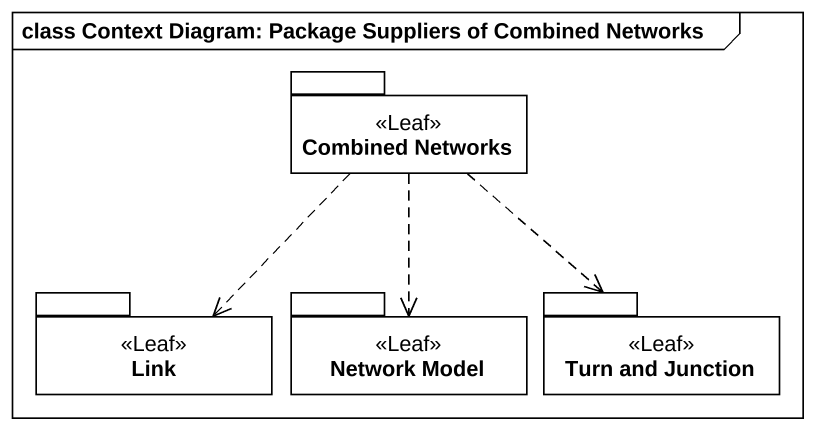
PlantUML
@startuml
mainframe class Context Diagram: Package Suppliers of Combined Networks
package "Combined Networks" as Combined_Networks <<Leaf>> {
}
package Link <<Leaf>> {
}
package "Network Model" as Network_Model <<Leaf>> {
}
package "Turn and Junction" as Turn_and_Junction <<Leaf>> {
}
Combined_Networks ..> Link
Combined_Networks ..> Network_Model
Combined_Networks ..> Turn_and_Junction
@enduml
